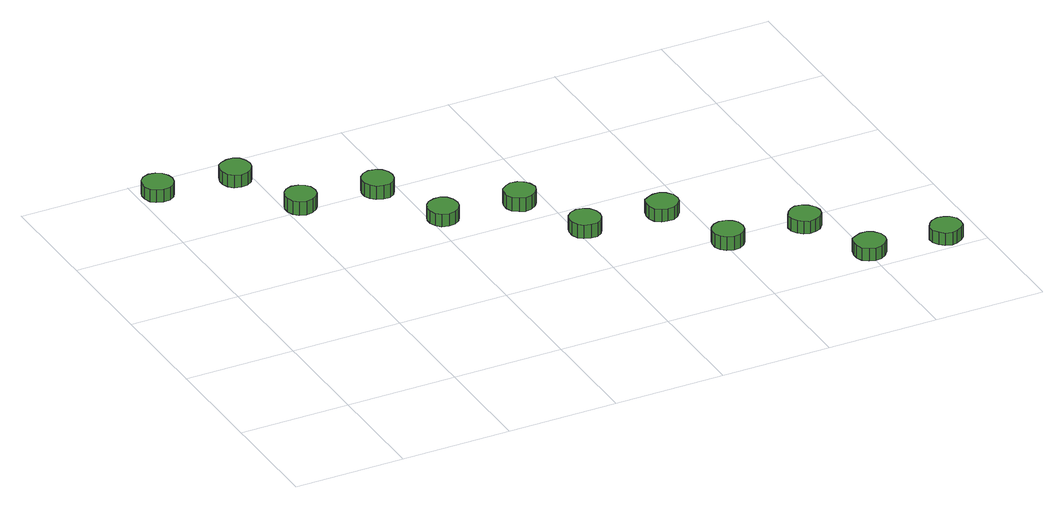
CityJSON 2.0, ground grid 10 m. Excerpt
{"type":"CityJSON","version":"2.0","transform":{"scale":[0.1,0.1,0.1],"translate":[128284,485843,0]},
"CityObjects":{
"tree1":{"type":"SolitaryVegetationObject","attributes":{"function":"something"},"geometry":[{"type":"MultiSurface","lod":"1","boundaries":[[[0,1,2,3,4,5,6,7,8,9,10,11,12,13,14]],[[15,16,17,18,19,20,21,22,23,24,25,26,27,28,29]],[[0,29,28,1]],[[1,28,27,2]],[[2,27,26,3]],[[3,26,25,4]],[[4,25,24,5]],[[5,24,23,6]],[[6,23,22,7]],[[7,22,21,8]],[[8,21,20,9]],[[9,20,19,10]],[[10,19,18,11]],[[11,18,17,12]],[[12,17,16,13]],[[13,16,15,14]],[[14,15,29,0]]]}]},
"tree2":{"type":"SolitaryVegetationObject","attributes":{"function":"something"},"geometry":[{"type":"MultiSurface","lod":"1","boundaries":[[[30,31,32,33,34,35,36,37,38,39,40,41,42,43,44]],[[45,46,47,48,49,50,51,52,53,54,55,56,57,58,59]],[[30,59,58,31]],[[31,58,57,32]],[[32,57,56,33]],[[33,56,55,34]],[[34,55,54,35]],[[35,54,53,36]],[[36,53,52,37]],[[37,52,51,38]],[[38,51,50,39]],[[39,50,49,40]],[[40,49,48,41]],[[41,48,47,42]],[[42,47,46,43]],[[43,46,45,44]],[[44,45,59,30]]]}]},
"tree3":{"type":"SolitaryVegetationObject","attributes":{"function":"something"},"geometry":[{"type":"MultiSurface","lod":"1","boundaries":[[[60,61,62,63,64,65,66,67,68,69,70,71,72,73,74]],[[75,76,77,78,79,80,81,82,83,84,85,86,87,88,89]],[[60,89,88,61]],[[61,88,87,62]],[[62,87,86,63]],[[63,86,85,64]],[[64,85,84,65]],[[65,84,83,66]],[[66,83,82,67]],[[67,82,81,68]],[[68,81,80,69]],[[69,80,79,70]],[[70,79,78,71]],[[71,78,77,72]],[[72,77,76,73]],[[73,76,75,74]],[[74,75,89,60]]]}]},
"tree4":{"type":"SolitaryVegetationObject","attributes":{"function":"something"},"geometry":[{"type":"MultiSurface","lod":"1","boundaries":[[[90,91,92,93,94,95,96,97,98,99,100,101,102,103,104]],[[105,106,107,108,109,110,111,112,113,114,115,116,117,118,119]],[[90,119,118,91]],[[91,118,117,92]],[[92,117,116,93]],[[93,116,115,94]],[[94,115,114,95]],[[95,114,113,96]],[[96,113,112,97]],[[97,112,111,98]],[[98,111,110,99]],[[99,110,109,100]],[[100,109,108,101]],[[101,108,107,102]],[[102,107,106,103]],[[103,106,105,104]],[[104,105,119,90]]]}]},
"tree5":{"type":"SolitaryVegetationObject","attributes":{"function":"something"},"geometry":[{"type":"MultiSurface","lod":"1","boundaries":[[[120,121,122,123,124,125,126,127,128,129,130,131,132,133,134]],[[135,136,137,138,139,140,141,142,143,144,145,146,147,148,149]],[[120,149,148,121]],[[121,148,147,122]],[[122,147,146,123]],[[123,146,145,124]],[[124,145,144,125]],[[125,144,143,126]],[[126,143,142,127]],[[127,142,141,128]],[[128,141,140,129]],[[129,140,139,130]],[[130,139,138,131]],[[131,138,137,132]],[[132,137,136,133]],[[133,136,135,134]],[[134,135,149,120]]]}]},
"tree6":{"type":"SolitaryVegetationObject","attributes":{"function":"something"},"geometry":[{"type":"MultiSurface","lod":"1","boundaries":[[[150,151,152,153,154,155,156,157,158,159,160,161,162,163,164]],[[165,166,167,168,169,170,171,172,173,174,175,176,177,178,179]],[[150,179,178,151]],[[151,178,177,152]],[[152,177,176,153]],[[153,176,175,154]],[[154,175,174,155]],[[155,174,173,156]],[[156,173,172,157]],[[157,172,171,158]],[[158,171,170,159]],[[159,170,169,160]],[[160,169,168,161]],[[161,168,167,162]],[[162,167,166,163]],[[163,166,165,164]],[[164,165,179,150]]]}]},
"tree7":{"type":"SolitaryVegetationObject","attributes":{"function":"something"},"geometry":[{"type":"MultiSurface","lod":"1","boundaries":[[[180,181,182,183,184,185,186,187,188,189,190,191,192,193,194]],[[195,196,197,198,199,200,201,202,203,204,205,206,207,208,209]],[[180,209,208,181]],[[181,208,207,182]],[[182,207,206,183]],[[183,206,205,184]],[[184,205,204,185]],[[185,204,203,186]],[[186,203,202,187]],[[187,202,201,188]],[[188,201,200,189]],[[189,200,199,190]],[[190,199,198,191]],[[191,198,197,192]],[[192,197,196,193]],[[193,196,195,194]],[[194,195,209,180]]]}]},
"tree8":{"type":"SolitaryVegetationObject","attributes":{"function":"something"},"geometry":[{"type":"MultiSurface","lod":"1","boundaries":[[[210,211,212,213,214,215,216,217,218,219,220,221,222,223,224]],[[225,226,227,228,229,230,231,232,233,234,235,236,237,238,239]],[[210,239,238,211]],[[211,238,237,212]],[[212,237,236,213]],[[213,236,235,214]],[[214,235,234,215]],[[215,234,233,216]],[[216,233,232,217]],[[217,232,231,218]],[[218,231,230,219]],[[219,230,229,220]],[[220,229,228,221]],[[221,228,227,222]],[[222,227,226,223]],[[223,226,225,224]],[[224,225,239,210]]]}]},
"tree9":{"type":"SolitaryVegetationObject","attributes":{"function":"something"},"geometry":[{"type":"MultiSurface","lod":"1","boundaries":[[[240,241,242,243,244,245,246,247,248,249,250,251,252,253,254]],[[255,256,257,258,259,260,261,262,263,264,265,266,267,268,269]],[[240,269,268,241]],[[241,268,267,242]],[[242,267,266,243]],[[243,266,265,244]],[[244,265,264,245]],[[245,264,263,246]],[[246,263,262,247]],[[247,262,261,248]],[[248,261,260,249]],[[249,260,259,250]],[[250,259,258,251]],[[251,258,257,252]],[[252,257,256,253]],[[253,256,255,254]],[[254,255,269,240]]]}]},
"tree10":{"type":"SolitaryVegetationObject","attributes":{"function":"something"},"geometry":[{"type":"MultiSurface","lod":"1","boundaries":[[[270,271,272,273,274,275,276,277,278,279,280,281,282,283,284]],[[285,286,287,288,289,290,291,292,293,294,295,296,297,298,299]],[[270,299,298,271]],[[271,298,297,272]],[[272,297,296,273]],[[273,296,295,274]],[[274,295,294,275]],[[275,294,293,276]],[[276,293,292,277]],[[277,292,291,278]],[[278,291,290,279]],[[279,290,289,280]],[[280,289,288,281]],[[281,288,287,282]],[[282,287,286,283]],[[283,286,285,284]],[[284,285,299,270]]]}]},
"tree11":{"type":"SolitaryVegetationObject","attributes":{"function":"something"},"geometry":[{"type":"MultiSurface","lod":"1","boundaries":[[[300,301,302,303,304,305,306,307,308,309,310,311,312,313,314]],[[315,316,317,318,319,320,321,322,323,324,325,326,327,328,329]],[[300,329,328,301]],[[301,328,327,302]],[[302,327,326,303]],[[303,326,325,304]],[[304,325,324,305]],[[305,324,323,306]],[[306,323,322,307]],[[307,322,321,308]],[[308,321,320,309]],[[309,320,319,310]],[[310,319,318,311]],[[311,318,317,312]],[[312,317,316,313]],[[313,316,315,314]],[[314,315,329,300]]]}]},
"tree12":{"type":"SolitaryVegetationObject","attributes":{"function":"something"},"geometry":[{"type":"MultiSurface","lod":"1","boundaries":[[[330,331,332,333,334,335,336,337,338,339,340,341,342,343,344]],[[345,346,347,348,349,350,351,352,353,354,355,356,357,358,359]],[[330,359,358,331]],[[331,358,357,332]],[[332,357,356,333]],[[333,356,355,334]],[[334,355,354,335]],[[335,354,353,336]],[[336,353,352,337]],[[337,352,351,338]],[[338,351,350,339]],[[339,350,349,340]],[[340,349,348,341]],[[341,348,347,342]],[[342,347,346,343]],[[343,346,345,344]],[[344,345,359,330]]]}]}
},
"vertices":[
[30,378,20],[29,383,20],[26,388,20],[21,391,20],[15,392,20],[9,390,20],[5,386,20],[3,381,20],[3,375,20],[5,369,20],[9,366,20],[15,364,20],[21,364,20],[26,367,20],[29,372,20],[29,372,8],[26,367,8],[21,364,8],[15,364,8],[9,366,8],[5,369,8],[3,375,8],[3,381,8],[5,386,8],[9,390,8],[15,392,8],[21,391,8],[26,388,8],[29,383,8],[30,378,8],
[98,368,21],[97,374,21],[94,379,21],[89,382,21],[83,382,21],[77,380,21],[73,377,21],[71,371,21],[71,365,21],[73,360,21],[77,356,21],[83,354,21],[89,355,21],[94,358,21],[97,363,21],[97,363,9],[94,358,9],[89,355,9],[83,354,9],[77,356,9],[73,360,9],[71,365,9],[71,371,9],[73,377,9],[77,380,9],[83,382,9],[89,382,9],[94,379,9],[97,374,9],[98,368,9],
[127,306,20],[126,312,20],[123,316,20],[118,319,20],[112,320,20],[106,318,20],[102,314,20],[100,309,20],[100,303,20],[102,298,20],[106,294,20],[112,292,20],[118,293,20],[123,296,20],[126,300,20],[126,300,7],[123,296,7],[118,293,7],[112,292,7],[106,294,7],[102,298,7],[100,303,7],[100,309,7],[102,314,7],[106,318,7],[112,320,7],[118,319,7],[123,316,7],[126,312,7],[127,306,7],
[195,298,21],[194,303,21],[191,308,21],[186,311,21],[180,312,21],[174,310,21],[170,306,21],[168,301,21],[168,295,21],[170,290,21],[174,286,21],[180,284,21],[186,284,21],[191,287,21],[194,292,21],[194,292,8],[191,287,8],[186,284,8],[180,284,8],[174,286,8],[170,290,8],[168,295,8],[168,301,8],[170,306,8],[174,310,8],[180,312,8],[186,311,8],[191,308,8],[194,303,8],[195,298,8],
[224,235,19],[223,241,19],[220,246,19],[215,249,19],[209,249,19],[203,247,19],[199,243,19],[197,238,19],[197,232,19],[199,227,19],[203,223,19],[209,221,19],[215,222,19],[220,225,19],[223,230,19],[223,230,7],[220,225,7],[215,222,7],[209,221,7],[203,223,7],[199,227,7],[197,232,7],[197,238,7],[199,243,7],[203,247,7],[209,249,7],[215,249,7],[220,246,7],[223,241,7],[224,235,7],
[292,226,21],[290,232,21],[287,236,21],[282,239,21],[276,240,21],[271,238,21],[266,234,21],[264,229,21],[264,223,21],[266,218,21],[271,214,21],[276,212,21],[282,213,21],[287,216,21],[290,220,21],[290,220,8],[287,216,8],[282,213,8],[276,212,8],[271,214,8],[266,218,8],[264,223,8],[264,229,8],[266,234,8],[271,238,8],[276,240,8],[282,239,8],[287,236,8],[290,232,8],[292,226,8],
[321,165,19],[320,170,19],[317,175,19],[312,178,19],[306,179,19],[300,177,19],[296,173,19],[294,168,19],[294,162,19],[296,156,19],[300,153,19],[306,151,19],[312,151,19],[317,154,19],[320,159,19],[320,159,6],[317,154,6],[312,151,6],[306,151,6],[300,153,6],[296,156,6],[294,162,6],[294,168,6],[296,173,6],[300,177,6],[306,179,6],[312,178,6],[317,175,6],[320,170,6],[321,165,6],
[389,155,21],[388,161,21],[384,166,21],[379,169,21],[373,169,21],[368,167,21],[363,164,21],[361,158,21],[361,152,21],[363,147,21],[368,143,21],[373,142,21],[379,142,21],[384,145,21],[388,150,21],[388,150,9],[384,145,9],[379,142,9],[373,142,9],[368,143,9],[363,147,9],[361,152,9],[361,158,9],[363,164,9],[368,167,9],[373,169,9],[379,169,9],[384,166,9],[388,161,9],[389,155,9],
[418,93,19],[417,99,19],[414,103,19],[409,106,19],[403,107,19],[397,105,19],[393,101,19],[391,96,19],[391,90,19],[393,85,19],[397,81,19],[403,79,19],[409,80,19],[414,83,19],[417,87,19],[417,87,6],[414,83,6],[409,80,6],[403,79,6],[397,81,6],[393,85,6],[391,90,6],[391,96,6],[393,101,6],[397,105,6],[403,107,6],[409,106,6],[414,103,6],[417,99,6],[418,93,6],
[486,85,20],[485,90,20],[481,95,20],[476,98,20],[470,99,20],[465,97,20],[461,93,20],[458,88,20],[458,82,20],[461,77,20],[465,73,20],[470,71,20],[476,72,20],[481,74,20],[485,79,20],[485,79,8],[481,74,8],[476,72,8],[470,71,8],[465,73,8],[461,77,8],[458,82,8],[458,88,8],[461,93,8],[465,97,8],[470,99,8],[476,98,8],[481,95,8],[485,90,8],[486,85,8],
[515,22,19],[514,28,19],[510,33,19],[505,36,19],[499,36,19],[494,34,19],[489,31,19],[487,25,19],[487,19,19],[489,14,19],[494,10,19],[499,8,19],[505,9,19],[510,12,19],[514,17,19],[514,17,7],[510,12,7],[505,9,7],[499,8,7],[494,10,7],[489,14,7],[487,19,7],[487,25,7],[489,31,7],[494,34,7],[499,36,7],[505,36,7],[510,33,7],[514,28,7],[515,22,7],
[582,14,20],[581,20,20],[577,25,20],[572,27,20],[567,28,20],[561,26,20],[557,22,20],[554,17,20],[554,11,20],[557,6,20],[561,2,20],[567,0,20],[572,1,20],[577,4,20],[581,8,20],[581,8,8],[577,4,8],[572,1,8],[567,0,8],[561,2,8],[557,6,8],[554,11,8],[554,17,8],[557,22,8],[561,26,8],[567,28,8],[572,27,8],[577,25,8],[581,20,8],[582,14,8]
]}
